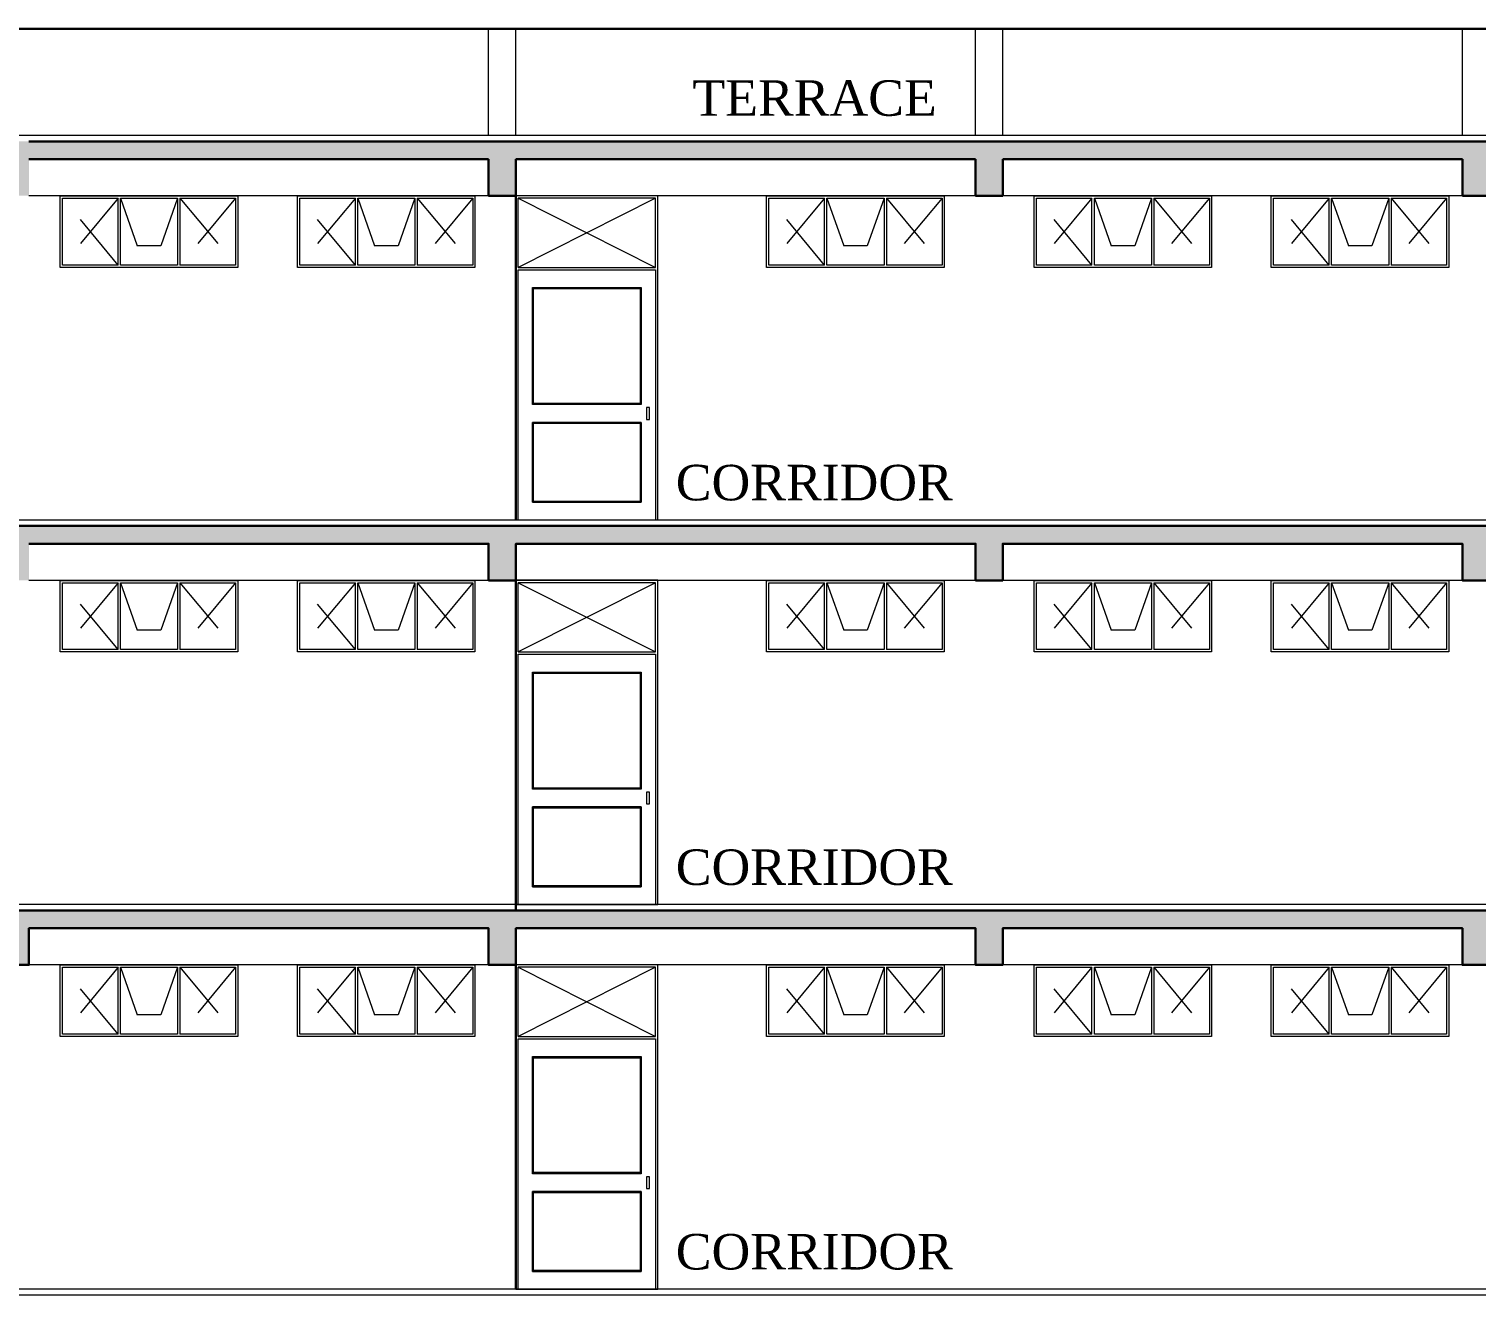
# Model space of a CAD drawing. Header units: metres. Extents: x 1545540 to 2027037, y 435419 to 693806.
# Drawn here: x 1981892 to 1994122, y 506841 to 517540 of the extents above; entities that cross this region are included whole.
import ezdxf

# ---------------------------------------------------------------- set-up
doc = ezdxf.new("R2010")
doc.units = ezdxf.units.M
doc.header["$LTSCALE"] = 1000
doc.linetypes.add('DASHED', pattern=[0.75, 0.5, -0.25])
for name, color, linetype, lineweight in [('coloum hatch', 254, 'Continuous', 9), ('Column', 252, 'Continuous', 30), ('Door', 54, 'Continuous', 13), ('elevation', 1, 'Continuous', 13), ('elevation-2', 1, 'Continuous', 5), ('FLOOR FINISH', 10, 'Continuous', 15), ('Hatch', 8, 'Continuous', 13), ('SLAB', 5, 'Continuous', 30), ('Ventilator', 6, 'DASHED', 18), ('Wall', 7, 'Continuous', 30), ('wall l', 7, 'Continuous', 20)]:
    doc.layers.add(name, color=color, linetype=linetype, lineweight=lineweight)
doc.layers.add('text', color=7, linetype='Continuous')
doc.styles.add('L120', font='simplex.shx', dxfattribs={"height": 1})

# ---------------------------------------------------------------- blocks, each defined once
blk = doc.blocks.new('Door')
at = {"layer": 'Door', "ltscale": 0.05}
for p, q in [((3648.704, 298.371), (3648.704, 301.111)), ((3648.704, 301.111), (3649.904, 301.111)), ((3649.904, 301.111), (3649.904, 298.371)), ((3648.724, 300.506), (3648.724, 301.091)), ((3648.724, 301.091), (3649.884, 301.091)), ((3648.724, 301.091), (3649.884, 300.506)), ((3649.884, 301.091), (3648.724, 300.506)), ((3649.884, 300.506), (3649.884, 301.091)), ((3649.904, 300.506), (3649.904, 301.071)), ((3649.884, 300.506), (3648.724, 300.506)), ((3649.884, 300.486), (3648.724, 300.486)), ((3649.764, 300.336), (3648.844, 300.336)), ((3648.844, 300.336), (3648.854, 300.326)), ((3649.754, 300.326), (3648.854, 300.326)), ((3649.754, 300.326), (3649.764, 300.336)), ((3648.854, 299.356), (3648.844, 299.346)), ((3648.844, 299.346), (3649.764, 299.346)), ((3648.854, 299.356), (3649.754, 299.356)), ((3649.754, 299.356), (3649.764, 299.346)), ((3648.844, 299.196), (3649.764, 299.196)), ((3648.854, 299.186), (3648.844, 299.196)), ((3648.854, 299.186), (3649.754, 299.186)), ((3649.754, 299.186), (3649.764, 299.196)), ((3648.854, 298.531), (3648.844, 298.521)), ((3649.764, 298.521), (3648.844, 298.521)), ((3649.754, 298.531), (3648.854, 298.531)), ((3649.754, 298.531), (3649.764, 298.521)), ((3649.904, 298.371), (3648.704, 298.371))]:
    blk.add_line(p, q, dxfattribs=at)
for points in [[(3648.724, 300.486), (3648.724, 298.371)], [(3649.884, 298.371), (3649.884, 300.486)], [(3648.844, 300.336), (3648.844, 299.346)], [(3648.854, 300.326), (3648.854, 299.356)], [(3649.754, 299.356), (3649.754, 300.326)], [(3649.764, 299.346), (3649.764, 300.336)], [(3648.844, 299.196), (3648.844, 298.521)], [(3648.854, 299.186), (3648.854, 298.531)], [(3649.754, 298.531), (3649.754, 299.186)], [(3649.764, 298.521), (3649.764, 299.196)]]:
    blk.add_lwpolyline(points, dxfattribs=at)
blk.add_lwpolyline([(3648.774, 299.321), (3648.799, 299.321), (3648.799, 299.221), (3648.774, 299.221)], close=True, dxfattribs=at)

msp = doc.modelspace()

# ---------------------------------------------------------------- hatches: boundary and pattern name
at = {"layer": 'Hatch', "ltscale": 0.05}
h = msp.add_hatch(dxfattribs=at)
h.set_pattern_fill('AR-CONC', color=256, scale=30, style=0)
h.set_pattern_definition([(130, (5654835.2, 949344.85), (-215.178055, -18.8256405), [22.5, -247.5]), (185, (5654835.2, 949344.85), (41.6254, 225.65764), [18, -198]), (79.5486, (5654817.26, 949343.28), (-173.552814, 206.831863), [19.122057, -210.342634]), (133.8158, (5654835.2, 949404.85), (-320.172315, -49.655704), [33.75, -371.25]), (83.3644, (5654808.5, 949400.7), (-280.398812, 292.23536), [28.683086, -315.5139]), (188.8158, (5654835.2, 949404.85), (-280.398583, 292.23558), [27, -297]), (159, (5654805.2, 949389.85), (-179.072116, -120.785667), [22.5, -247.5]), (214, (5654805.2, 949389.85), (-72.9946, 217.545013), [18, -198]), (108.5486, (5654790.27, 949379.78), (-252.066789, 96.759149), [19.122057, -210.342634]), (142.5, (5654835.2, 949344.85), (-3.6479566, 99.8681561), [0, -195.6, 0, -201, 0, -198.75]), (172.5, (5654835.2, 949344.85), (-78.9208612, 118.3235135), [0, -114.6, 0, -191.1, 0, -75.75]), (212.5, (5654902.1, 949344.85), (-160.1467308, -6.7664615), [0, -75, 0, -234, 0, -310.5]), (222.5, (5654932.1, 949344.85), (-174.955851, 30.0314947), [0, -97.5, 0, -155.4, 0, -220.5])])
h.paths.add_polyline_path([(1961087.1851, 516590.4103), (1981892.1851, 516590.4103), (1998352.1851, 516590.4103), (2002467.1851, 516590.4103), (2002467.1851, 516130.4103), (2002237.1851, 516130.4103), (2002237.1851, 516440.4103), (1998352.1851, 516440.4103), (1998352.1851, 516130.4103), (1998122.1851, 516130.4103), (1998122.1851, 516440.4103), (1994237.1851, 516440.4103), (1994237.1851, 516130.4103), (1994007.1851, 516130.4103), (1994007.1851, 516440.4103), (1990122.1851, 516440.4103), (1990122.1851, 516130.4103), (1989892.1851, 516130.4103), (1989892.1851, 516440.4103), (1986007.1851, 516440.4103), (1986007.1851, 516130.4103), (1985777.1851, 516130.4103), (1985777.1851, 516440.4103), (1981892.1851, 516440.4103), (1981892.1851, 516130.4103), (1981662.1851, 516130.4103), (1981662.1851, 516440.4103), (1977777.1851, 516440.4103), (1977777.1851, 516130.4103), (1977547.1851, 516130.4103), (1977547.1851, 516440.4103), (1973662.1851, 516440.4103), (1973662.1851, 516130.4103), (1973432.1851, 516130.4103), (1973432.1851, 516440.4103), (1969547.1851, 516440.4103), (1969547.1851, 516130.4103), (1969317.1851, 516130.4103), (1969317.1851, 516440.4103), (1965432.1851, 516440.4103), (1965432.1851, 516130.4103), (1965202.1851, 516130.4103), (1965202.1851, 516440.4103), (1961316.2869, 516440.4103), (1961316.2869, 516060.2694), (1961087.1851, 516060.2694)])
h = msp.add_hatch(dxfattribs=at)
h.set_pattern_fill('AR-CONC', color=256, scale=30, style=0)
h.set_pattern_definition([(130, (5654835.2, 962917.68), (-215.178055, -18.8256405), [22.5, -247.5]), (185, (5654835.2, 962917.68), (41.6254, 225.65764), [18, -198]), (79.5486, (5654817.26, 962916.11), (-173.552814, 206.831863), [19.122057, -210.342634]), (133.8158, (5654835.2, 962977.68), (-320.172315, -49.655704), [33.75, -371.25]), (83.3644, (5654808.5, 962973.54), (-280.398812, 292.23536), [28.683086, -315.5139]), (188.8158, (5654835.2, 962977.68), (-280.398583, 292.23558), [27, -297]), (159, (5654805.2, 962962.68), (-179.072116, -120.785667), [22.5, -247.5]), (214, (5654805.2, 962962.68), (-72.9946, 217.545013), [18, -198]), (108.5486, (5654790.27, 962952.62), (-252.066789, 96.759149), [19.122057, -210.342634]), (142.5, (5654835.2, 962917.68), (-3.6479566, 99.8681561), [0, -195.6, 0, -201, 0, -198.75]), (172.5, (5654835.2, 962917.68), (-78.9208612, 118.3235135), [0, -114.6, 0, -191.1, 0, -75.75]), (212.5, (5654902.1, 962917.68), (-160.1467308, -6.7664615), [0, -75, 0, -234, 0, -310.5]), (222.5, (5654932.1, 962917.68), (-174.955851, 30.0314947), [0, -97.5, 0, -155.4, 0, -220.5])])
h.paths.add_polyline_path([(1981892.1851, 513190.6183), (1981892.1851, 512880.6183), (1981662.1851, 512880.6183), (1981662.1851, 513190.6183), (1977777.1851, 513190.6183), (1977777.1851, 512880.6183), (1977547.1851, 512880.6183), (1977547.1851, 513190.6183), (1973662.1851, 513190.6183), (1973662.1851, 512880.6183), (1973432.1851, 512880.6183), (1973432.1851, 513190.6183), (1969547.1851, 513190.6183), (1969547.1851, 512880.6183), (1969317.1851, 512880.6183), (1969317.1851, 513190.6183), (1965432.1851, 513190.6183), (1965432.1851, 512880.6183), (1965202.1851, 512880.6183), (1965202.1851, 513190.6183), (1961317.1851, 513190.6183), (1961317.2081, 512810.4779), (1961087.2081, 512810.4779), (1961087.1851, 513340.6183), (1981892.1851, 513340.6183), (1998352.1851, 513340.6183), (2002467.1851, 513340.6183), (2002467.1851, 512880.6183), (2002237.1851, 512880.6183), (2002237.1851, 513190.6183), (1998352.1851, 513190.6183), (1998352.1851, 512880.6183), (1998122.1851, 512880.6183), (1998122.1851, 513190.6183), (1994237.1851, 513190.6183), (1994237.1851, 512880.6183), (1994007.1851, 512880.6183), (1994007.1851, 513190.6183), (1990122.1851, 513190.6183), (1990122.1851, 512880.6183), (1989892.1851, 512880.6183), (1989892.1851, 513190.6183), (1986007.1851, 513190.6183), (1986007.1851, 512880.6183), (1985777.1851, 512880.6183), (1985777.1851, 513190.6183)])
h = msp.add_hatch(dxfattribs=at)
h.set_pattern_fill('AR-CONC', color=256, scale=30, style=0)
h.set_pattern_definition([(130, (5654835.2, 959668.17), (-215.178055, -18.8256405), [22.5, -247.5]), (185, (5654835.2, 959668.17), (41.6254, 225.65764), [18, -198]), (79.5486, (5654817.26, 959666.6), (-173.552814, 206.831863), [19.122057, -210.342634]), (133.8158, (5654835.2, 959728.17), (-320.172315, -49.655704), [33.75, -371.25]), (83.3644, (5654808.5, 959724.03), (-280.398812, 292.23536), [28.683086, -315.5139]), (188.8158, (5654835.2, 959728.17), (-280.398583, 292.23558), [27, -297]), (159, (5654805.2, 959713.17), (-179.072116, -120.785667), [22.5, -247.5]), (214, (5654805.2, 959713.17), (-72.9946, 217.545013), [18, -198]), (108.5486, (5654790.27, 959703.1), (-252.066789, 96.759149), [19.122057, -210.342634]), (142.5, (5654835.2, 959668.17), (-3.6479566, 99.8681561), [0, -195.6, 0, -201, 0, -198.75]), (172.5, (5654835.2, 959668.17), (-78.9208612, 118.3235135), [0, -114.6, 0, -191.1, 0, -75.75]), (212.5, (5654902.1, 959668.17), (-160.1467308, -6.7664615), [0, -75, 0, -234, 0, -310.5]), (222.5, (5654932.1, 959668.17), (-174.955851, 30.0314947), [0, -97.5, 0, -155.4, 0, -220.5])])
h.paths.add_polyline_path([(1981892.1851, 509941.1075), (1981892.1851, 509631.1075), (1981662.1851, 509631.1075), (1981662.1851, 509941.1075), (1977777.1851, 509941.1075), (1977777.1851, 509631.1075), (1977547.1851, 509631.1075), (1977547.1851, 509941.1075), (1973662.1851, 509941.1075), (1973662.1851, 509631.1075), (1973432.1851, 509631.1075), (1973432.1851, 509941.1075), (1969547.1851, 509941.1075), (1969547.1851, 509631.1075), (1969317.1851, 509631.1075), (1969317.1851, 509941.1075), (1965432.1851, 509941.1075), (1965432.1851, 509631.1075), (1965202.1851, 509631.1075), (1965202.1851, 509941.1075), (1961317.1851, 509941.1075), (1961317.2081, 509560.9671), (1961087.2081, 509560.9671), (1961087.1851, 510091.1075), (1981892.1851, 510091.1075), (1998352.1851, 510091.1075), (2002467.1851, 510091.1075), (2002467.1851, 509631.1075), (2002237.1851, 509631.1075), (2002237.1851, 509941.1075), (1998352.1851, 509941.1075), (1998352.1851, 509631.1075), (1998122.1851, 509631.1075), (1998122.1851, 509941.1075), (1994237.1851, 509941.1075), (1994237.1851, 509631.1075), (1994007.1851, 509631.1075), (1994007.1851, 509941.1075), (1990122.1851, 509941.1075), (1990122.1851, 509631.1075), (1989892.1851, 509631.1075), (1989892.1851, 509941.1075), (1986007.1851, 509941.1075), (1986007.1851, 509631.1075), (1985777.1851, 509631.1075), (1985777.1851, 509941.1075)])

# ---------------------------------------------------------------- linework, layer by layer
at = {"layer": 'coloum hatch', "ltscale": 0.05}
for p, q in [((1985777.1851, 516640.4103), (1985777.1851, 517540.4103)), ((1986007.1851, 516640.4103), (1986007.1851, 517540.4103)), ((1989892.1851, 516640.4103), (1989892.1851, 517540.4103)), ((1990122.1851, 516640.4103), (1990122.1851, 517540.4103)), ((1994007.1851, 516640.4103), (1994007.1851, 517540.4103))]:
    msp.add_line(p, q, dxfattribs=at)
at = {"layer": 'Column', "ltscale": 0.05}
for p, q in [((1986007.1851, 513390.6183), (1986007.1851, 516130.4103)), ((1986007.1851, 510090.9671), (1986007.1851, 512880.6183)), ((1986007.1851, 506891.316), (1986007.1851, 509630.9671))]:
    msp.add_line(p, q, dxfattribs=at)
at = {"layer": 'elevation', "ltscale": 0.05}
for p, q in [((2002470.6673, 516640.4103), (1961317.1851, 516640.4103)), ((2018966.2869, 513390.6183), (1961086.287, 513390.6183)), ((2018966.2869, 510140.9671), (1961086.287, 510140.9671))]:
    msp.add_line(p, q, dxfattribs=at)
at = {"layer": 'elevation-2', "ltscale": 0.05}
for p, q in [((1985777.1851, 516130.4103), (1981892.1851, 516130.4103)), ((1989892.1851, 516130.4103), (1986007.1851, 516130.4103)), ((1994007.1851, 516130.4103), (1990122.1851, 516130.4103)), ((1985777.1851, 512880.6183), (1981892.1851, 512880.6183)), ((1989892.1851, 512880.6183), (1986007.1851, 512880.6183)), ((1994007.1851, 512880.6183), (1990122.1851, 512880.6183)), ((1985777.1851, 509630.9671), (1981892.1851, 509630.9671)), ((1989892.1851, 509630.9671), (1986007.1851, 509630.9671)), ((1994007.1851, 509630.9671), (1990122.1851, 509630.9671))]:
    msp.add_line(p, q, dxfattribs=at)
at = {"layer": 'FLOOR FINISH', "ltscale": 0.05}
for p, q in [((2018966.2869, 513390.7592), (1961086.287, 513390.7592)), ((2018966.2869, 510140.9671), (1961086.287, 510140.9671)), ((2018966.2869, 506891.316), (1956256.287, 506891.316))]:
    msp.add_line(p, q, dxfattribs=at)
at = {"layer": 'SLAB', "ltscale": 0.05}
for p, q in [((1998352.1851, 516590.4103), (1981892.1851, 516590.4103)), ((1985777.1851, 516440.4103), (1981892.1851, 516440.4103)), ((1985777.1851, 516130.4103), (1985777.1851, 516440.4103)), ((1989892.1851, 516440.4103), (1986007.1851, 516440.4103)), ((1986007.1851, 516130.4103), (1986007.1851, 516440.4103)), ((1989892.1851, 516130.4103), (1989892.1851, 516440.4103)), ((1994007.1851, 516440.4103), (1990122.1851, 516440.4103)), ((1990122.1851, 516130.4103), (1990122.1851, 516440.4103)), ((1994007.1851, 516130.4103), (1994007.1851, 516440.4103)), ((1986007.1851, 516130.4103), (1985777.1851, 516130.4103)), ((1990122.1851, 516130.4103), (1989892.1851, 516130.4103)), ((1994237.1851, 516130.4103), (1994007.1851, 516130.4103))]:
    msp.add_line(p, q, dxfattribs=at)
for points in [[(1961087.1851, 513340.6183), (1981892.1851, 513340.6183), (1998352.1851, 513340.6183), (2002467.1851, 513340.6183), (2002467.1851, 512880.6183), (2002237.1851, 512880.6183), (2002237.1851, 513190.6183), (1998352.1851, 513190.6183), (1998352.1851, 512880.6183), (1998122.1851, 512880.6183), (1998122.1851, 513190.6183), (1994237.1851, 513190.6183), (1994237.1851, 512880.6183), (1994007.1851, 512880.6183), (1994007.1851, 513190.6183), (1990122.1851, 513190.6183), (1990122.1851, 512880.6183), (1989892.1851, 512880.6183), (1989892.1851, 513190.6183), (1986007.1851, 513190.6183), (1986007.1851, 512880.6183), (1985777.1851, 512880.6183), (1985777.1851, 513190.6183), (1981892.1851, 513190.6183)], [(1961087.1851, 510090.9671), (1981892.1851, 510090.9671), (1998352.1851, 510090.9671)], [(1994237.1851, 509630.9671), (1994007.1851, 509630.9671), (1994007.1851, 509940.9671), (1990122.1851, 509940.9671), (1990122.1851, 509630.9671), (1989892.1851, 509630.9671), (1989892.1851, 509940.9671), (1986007.1851, 509940.9672), (1986007.1851, 509630.9671), (1985777.1851, 509630.9672), (1985777.1851, 509940.9671), (1981892.1851, 509940.9671), (1981892.1851, 509630.9671), (1981662.1851, 509630.9671)]]:
    msp.add_lwpolyline(points, dxfattribs=at)
at = {"layer": 'Ventilator', "linetype": 'Continuous'}
for p, q in [((1982176.2869, 516110.4103), (1982646.2869, 516110.4103)), ((1982176.2869, 515545.4103), (1982176.2869, 516110.4103)), ((1982646.2869, 515545.4103), (1982646.2869, 516110.4103)), ((1982666.2869, 516110.4103), (1983148.7869, 516110.4103)), ((1982666.2869, 515545.4103), (1982666.2869, 516110.4103)), ((1983148.7869, 516110.4103), (1983148.7869, 515545.4103)), ((1983168.7869, 516110.4103), (1983638.7869, 516110.4103)), ((1983168.7869, 516110.4103), (1983168.7869, 515545.4103)), ((1983638.7869, 516110.4103), (1983638.7869, 515545.4103)), ((1984181.2869, 516110.4103), (1984651.2869, 516110.4103)), ((1984181.2869, 515545.4103), (1984181.2869, 516110.4103)), ((1984651.2869, 515545.4103), (1984651.2869, 516110.4103)), ((1984671.2869, 516110.4103), (1985153.7869, 516110.4103)), ((1984671.2869, 515545.4103), (1984671.2869, 516110.4103)), ((1985153.7869, 516110.4103), (1985153.7869, 515545.4103)), ((1985173.7869, 516110.4103), (1985643.7869, 516110.4103)), ((1985173.7869, 516110.4103), (1985173.7869, 515545.4103)), ((1985643.7869, 516110.4103), (1985643.7869, 515545.4103)), ((1988146.2869, 516110.4103), (1988616.2869, 516110.4103)), ((1988146.2869, 515545.4103), (1988146.2869, 516110.4103)), ((1988616.2869, 515545.4103), (1988616.2869, 516110.4103)), ((1988636.2869, 516110.4103), (1989118.7869, 516110.4103)), ((1988636.2869, 515545.4103), (1988636.2869, 516110.4103)), ((1989118.7869, 516110.4103), (1989118.7869, 515545.4103)), ((1989138.7869, 516110.4103), (1989608.7869, 516110.4103)), ((1989138.7869, 516110.4103), (1989138.7869, 515545.4103)), ((1989608.7869, 516110.4103), (1989608.7869, 515545.4103)), ((1990406.2869, 516110.4103), (1990876.2869, 516110.4103)), ((1990406.2869, 515545.4103), (1990406.2869, 516110.4103)), ((1990876.2869, 515545.4103), (1990876.2869, 516110.4103)), ((1990896.2869, 516110.4103), (1991378.7869, 516110.4103)), ((1990896.2869, 515545.4103), (1990896.2869, 516110.4103)), ((1991378.7869, 516110.4103), (1991378.7869, 515545.4103)), ((1991398.7869, 516110.4103), (1991868.7869, 516110.4103)), ((1991398.7869, 516110.4103), (1991398.7869, 515545.4103)), ((1991868.7869, 516110.4103), (1991868.7869, 515545.4103)), ((1992411.2869, 516110.4103), (1992881.2869, 516110.4103)), ((1992411.2869, 515545.4103), (1992411.2869, 516110.4103)), ((1992881.2869, 515545.4103), (1992881.2869, 516110.4103)), ((1992901.2869, 516110.4103), (1993383.7869, 516110.4103)), ((1992901.2869, 515545.4103), (1992901.2869, 516110.4103)), ((1993383.7869, 516110.4103), (1993383.7869, 515545.4103)), ((1993403.7869, 516110.4103), (1993873.7869, 516110.4103)), ((1993403.7869, 516110.4103), (1993403.7869, 515545.4103)), ((1993873.7869, 516110.4103), (1993873.7869, 515545.4103)), ((1982646.2869, 515545.4103), (1982176.2869, 515545.4103)), ((1983148.7869, 515545.4103), (1982666.2869, 515545.4103)), ((1983638.7869, 515545.4103), (1983168.7869, 515545.4103)), ((1984651.2869, 515545.4103), (1984181.2869, 515545.4103)), ((1985153.7869, 515545.4103), (1984671.2869, 515545.4103)), ((1985643.7869, 515545.4103), (1985173.7869, 515545.4103)), ((1988616.2869, 515545.4103), (1988146.2869, 515545.4103)), ((1989118.7869, 515545.4103), (1988636.2869, 515545.4103)), ((1989608.7869, 515545.4103), (1989138.7869, 515545.4103)), ((1990876.2869, 515545.4103), (1990406.2869, 515545.4103)), ((1991378.7869, 515545.4103), (1990896.2869, 515545.4103)), ((1991868.7869, 515545.4103), (1991398.7869, 515545.4103)), ((1992881.2869, 515545.4103), (1992411.2869, 515545.4103)), ((1993383.7869, 515545.4103), (1992901.2869, 515545.4103)), ((1993873.7869, 515545.4103), (1993403.7869, 515545.4103)), ((1982176.2869, 512860.6183), (1982646.2869, 512860.6183)), ((1982176.2869, 512295.6183), (1982176.2869, 512860.6183)), ((1982646.2869, 512295.6183), (1982646.2869, 512860.6183)), ((1982666.2869, 512860.6183), (1983148.7869, 512860.6183)), ((1982666.2869, 512295.6183), (1982666.2869, 512860.6183)), ((1983148.7869, 512860.6183), (1983148.7869, 512295.6183)), ((1983168.7869, 512860.6183), (1983638.7869, 512860.6183)), ((1983168.7869, 512860.6183), (1983168.7869, 512295.6183)), ((1983638.7869, 512860.6183), (1983638.7869, 512295.6183)), ((1984181.2869, 512860.6183), (1984651.2869, 512860.6183)), ((1984181.2869, 512295.6183), (1984181.2869, 512860.6183)), ((1984651.2869, 512295.6183), (1984651.2869, 512860.6183)), ((1984671.2869, 512860.6183), (1985153.7869, 512860.6183)), ((1984671.2869, 512295.6183), (1984671.2869, 512860.6183)), ((1985153.7869, 512860.6183), (1985153.7869, 512295.6183)), ((1985173.7869, 512860.6183), (1985643.7869, 512860.6183)), ((1985173.7869, 512860.6183), (1985173.7869, 512295.6183)), ((1985643.7869, 512860.6183), (1985643.7869, 512295.6183)), ((1988146.2869, 512860.6183), (1988616.2869, 512860.6183)), ((1988146.2869, 512295.6183), (1988146.2869, 512860.6183)), ((1988616.2869, 512295.6183), (1988616.2869, 512860.6183)), ((1988636.2869, 512860.6183), (1989118.7869, 512860.6183)), ((1988636.2869, 512295.6183), (1988636.2869, 512860.6183)), ((1989118.7869, 512860.6183), (1989118.7869, 512295.6183)), ((1989138.7869, 512860.6183), (1989608.7869, 512860.6183)), ((1989138.7869, 512860.6183), (1989138.7869, 512295.6183)), ((1989608.7869, 512860.6183), (1989608.7869, 512295.6183)), ((1990406.2869, 512860.6183), (1990876.2869, 512860.6183)), ((1990406.2869, 512295.6183), (1990406.2869, 512860.6183)), ((1990876.2869, 512295.6183), (1990876.2869, 512860.6183)), ((1990896.2869, 512860.6183), (1991378.7869, 512860.6183)), ((1990896.2869, 512295.6183), (1990896.2869, 512860.6183)), ((1991378.7869, 512860.6183), (1991378.7869, 512295.6183)), ((1991398.7869, 512860.6183), (1991868.7869, 512860.6183)), ((1991398.7869, 512860.6183), (1991398.7869, 512295.6183)), ((1991868.7869, 512860.6183), (1991868.7869, 512295.6183)), ((1992411.2869, 512860.6183), (1992881.2869, 512860.6183)), ((1992411.2869, 512295.6183), (1992411.2869, 512860.6183)), ((1992881.2869, 512295.6183), (1992881.2869, 512860.6183)), ((1992901.2869, 512860.6183), (1993383.7869, 512860.6183)), ((1992901.2869, 512295.6183), (1992901.2869, 512860.6183)), ((1993383.7869, 512860.6183), (1993383.7869, 512295.6183)), ((1993403.7869, 512860.6183), (1993873.7869, 512860.6183)), ((1993403.7869, 512860.6183), (1993403.7869, 512295.6183)), ((1993873.7869, 512860.6183), (1993873.7869, 512295.6183)), ((1982646.2869, 512295.6183), (1982176.2869, 512295.6183)), ((1983148.7869, 512295.6183), (1982666.2869, 512295.6183)), ((1983638.7869, 512295.6183), (1983168.7869, 512295.6183)), ((1984651.2869, 512295.6183), (1984181.2869, 512295.6183)), ((1985153.7869, 512295.6183), (1984671.2869, 512295.6183)), ((1985643.7869, 512295.6183), (1985173.7869, 512295.6183)), ((1988616.2869, 512295.6183), (1988146.2869, 512295.6183)), ((1989118.7869, 512295.6183), (1988636.2869, 512295.6183)), ((1989608.7869, 512295.6183), (1989138.7869, 512295.6183)), ((1990876.2869, 512295.6183), (1990406.2869, 512295.6183)), ((1991378.7869, 512295.6183), (1990896.2869, 512295.6183)), ((1991868.7869, 512295.6183), (1991398.7869, 512295.6183)), ((1992881.2869, 512295.6183), (1992411.2869, 512295.6183)), ((1993383.7869, 512295.6183), (1992901.2869, 512295.6183)), ((1993873.7869, 512295.6183), (1993403.7869, 512295.6183)), ((1982176.2869, 509610.9671), (1982646.2869, 509610.9671)), ((1982176.2869, 509045.9671), (1982176.2869, 509610.9671)), ((1982646.2869, 509045.9671), (1982646.2869, 509610.9671)), ((1982666.2869, 509610.9671), (1983148.7869, 509610.9671)), ((1982666.2869, 509045.9671), (1982666.2869, 509610.9671)), ((1983148.7869, 509610.9671), (1983148.7869, 509045.9671)), ((1983168.7869, 509610.9671), (1983638.7869, 509610.9671)), ((1983168.7869, 509610.9671), (1983168.7869, 509045.9671)), ((1983638.7869, 509610.9671), (1983638.7869, 509045.9671)), ((1984181.2869, 509610.9671), (1984651.2869, 509610.9671)), ((1984181.2869, 509045.9671), (1984181.2869, 509610.9671)), ((1984651.2869, 509045.9671), (1984651.2869, 509610.9671)), ((1984671.2869, 509610.9671), (1985153.7869, 509610.9671)), ((1984671.2869, 509045.9671), (1984671.2869, 509610.9671)), ((1985153.7869, 509610.9671), (1985153.7869, 509045.9671)), ((1985173.7869, 509610.9671), (1985643.7869, 509610.9671)), ((1985173.7869, 509610.9671), (1985173.7869, 509045.9671)), ((1985643.7869, 509610.9671), (1985643.7869, 509045.9671)), ((1988146.2869, 509610.9671), (1988616.2869, 509610.9671)), ((1988146.2869, 509045.9671), (1988146.2869, 509610.9671)), ((1988616.2869, 509045.9671), (1988616.2869, 509610.9671)), ((1988636.2869, 509610.9671), (1989118.7869, 509610.9671)), ((1988636.2869, 509045.9671), (1988636.2869, 509610.9671)), ((1989118.7869, 509610.9671), (1989118.7869, 509045.9671)), ((1989138.7869, 509610.9671), (1989608.7869, 509610.9671)), ((1989138.7869, 509610.9671), (1989138.7869, 509045.9671)), ((1989608.7869, 509610.9671), (1989608.7869, 509045.9671)), ((1990406.2869, 509610.9671), (1990876.2869, 509610.9671)), ((1990406.2869, 509045.9671), (1990406.2869, 509610.9671)), ((1990876.2869, 509045.9671), (1990876.2869, 509610.9671)), ((1990896.2869, 509610.9671), (1991378.7869, 509610.9671)), ((1990896.2869, 509045.9671), (1990896.2869, 509610.9671)), ((1991378.7869, 509610.9671), (1991378.7869, 509045.9671)), ((1991398.7869, 509610.9671), (1991868.7869, 509610.9671)), ((1991398.7869, 509610.9671), (1991398.7869, 509045.9671)), ((1991868.7869, 509610.9671), (1991868.7869, 509045.9671)), ((1992411.2869, 509610.9671), (1992881.2869, 509610.9671)), ((1992411.2869, 509045.9671), (1992411.2869, 509610.9671)), ((1992881.2869, 509045.9671), (1992881.2869, 509610.9671)), ((1992901.2869, 509610.9671), (1993383.7869, 509610.9671)), ((1992901.2869, 509045.9671), (1992901.2869, 509610.9671)), ((1993383.7869, 509610.9671), (1993383.7869, 509045.9671)), ((1993403.7869, 509610.9671), (1993873.7869, 509610.9671)), ((1993403.7869, 509610.9671), (1993403.7869, 509045.9671)), ((1993873.7869, 509610.9671), (1993873.7869, 509045.9671)), ((1982646.2869, 509045.9671), (1982176.2869, 509045.9671)), ((1983148.7869, 509045.9671), (1982666.2869, 509045.9671)), ((1983638.7869, 509045.9671), (1983168.7869, 509045.9671)), ((1984651.2869, 509045.9671), (1984181.2869, 509045.9671)), ((1985153.7869, 509045.9671), (1984671.2869, 509045.9671)), ((1985643.7869, 509045.9671), (1985173.7869, 509045.9671)), ((1988616.2869, 509045.9671), (1988146.2869, 509045.9671)), ((1989118.7869, 509045.9671), (1988636.2869, 509045.9671)), ((1989608.7869, 509045.9671), (1989138.7869, 509045.9671)), ((1990876.2869, 509045.9671), (1990406.2869, 509045.9671)), ((1991378.7869, 509045.9671), (1990896.2869, 509045.9671)), ((1991868.7869, 509045.9671), (1991398.7869, 509045.9671)), ((1992881.2869, 509045.9671), (1992411.2869, 509045.9671)), ((1993383.7869, 509045.9671), (1992901.2869, 509045.9671)), ((1993873.7869, 509045.9671), (1993403.7869, 509045.9671))]:
    msp.add_line(p, q, dxfattribs=at)
at = {"layer": 'Ventilator'}
for p, q in [((1982646.2869, 516110.4103), (1982176.2869, 515545.4103)), ((1982646.2869, 515545.4103), (1982176.2869, 516110.4103)), ((1982666.2869, 516110.4103), (1982807.8082, 515708.4676)), ((1983148.7869, 516110.4103), (1983007.2657, 515708.4676)), ((1983168.7869, 516110.4103), (1983638.7869, 515545.4103)), ((1983638.7869, 516110.4103), (1983168.7869, 515545.4103)), ((1984651.2869, 516110.4103), (1984181.2869, 515545.4103)), ((1984651.2869, 515545.4103), (1984181.2869, 516110.4103)), ((1984671.2869, 516110.4103), (1984812.8082, 515708.4676)), ((1985153.7869, 516110.4103), (1985012.2657, 515708.4676)), ((1985173.7869, 516110.4103), (1985643.7869, 515545.4103)), ((1985643.7869, 516110.4103), (1985173.7869, 515545.4103)), ((1988616.2869, 516110.4103), (1988146.2869, 515545.4103)), ((1988616.2869, 515545.4103), (1988146.2869, 516110.4103)), ((1988636.2869, 516110.4103), (1988777.8082, 515708.4676)), ((1989118.7869, 516110.4103), (1988977.2657, 515708.4676)), ((1989138.7869, 516110.4103), (1989608.7869, 515545.4103)), ((1989608.7869, 516110.4103), (1989138.7869, 515545.4103)), ((1990876.2869, 516110.4103), (1990406.2869, 515545.4103)), ((1990876.2869, 515545.4103), (1990406.2869, 516110.4103)), ((1990896.2869, 516110.4103), (1991037.8082, 515708.4676)), ((1991378.7869, 516110.4103), (1991237.2657, 515708.4676)), ((1991398.7869, 516110.4103), (1991868.7869, 515545.4103)), ((1991868.7869, 516110.4103), (1991398.7869, 515545.4103)), ((1992881.2869, 516110.4103), (1992411.2869, 515545.4103)), ((1992881.2869, 515545.4103), (1992411.2869, 516110.4103)), ((1992901.2869, 516110.4103), (1993042.8082, 515708.4676)), ((1993383.7869, 516110.4103), (1993242.2657, 515708.4676)), ((1993403.7869, 516110.4103), (1993873.7869, 515545.4103)), ((1993873.7869, 516110.4103), (1993403.7869, 515545.4103)), ((1983007.2657, 515708.4676), (1982807.8082, 515708.4676)), ((1985012.2657, 515708.4676), (1984812.8082, 515708.4676)), ((1988977.2657, 515708.4676), (1988777.8082, 515708.4676)), ((1991237.2657, 515708.4676), (1991037.8082, 515708.4676)), ((1993242.2657, 515708.4676), (1993042.8082, 515708.4676)), ((1982646.2869, 512860.6183), (1982176.2869, 512295.6183)), ((1982646.2869, 512295.6183), (1982176.2869, 512860.6183)), ((1982666.2869, 512860.6183), (1982807.8082, 512458.6756)), ((1983148.7869, 512860.6183), (1983007.2657, 512458.6756)), ((1983168.7869, 512860.6183), (1983638.7869, 512295.6183)), ((1983638.7869, 512860.6183), (1983168.7869, 512295.6183)), ((1984651.2869, 512860.6183), (1984181.2869, 512295.6183)), ((1984651.2869, 512295.6183), (1984181.2869, 512860.6183)), ((1984671.2869, 512860.6183), (1984812.8082, 512458.6756)), ((1985153.7869, 512860.6183), (1985012.2657, 512458.6756)), ((1985173.7869, 512860.6183), (1985643.7869, 512295.6183)), ((1985643.7869, 512860.6183), (1985173.7869, 512295.6183)), ((1988616.2869, 512860.6183), (1988146.2869, 512295.6183)), ((1988616.2869, 512295.6183), (1988146.2869, 512860.6183)), ((1988636.2869, 512860.6183), (1988777.8082, 512458.6756)), ((1989118.7869, 512860.6183), (1988977.2657, 512458.6756)), ((1989138.7869, 512860.6183), (1989608.7869, 512295.6183)), ((1989608.7869, 512860.6183), (1989138.7869, 512295.6183)), ((1990876.2869, 512860.6183), (1990406.2869, 512295.6183)), ((1990876.2869, 512295.6183), (1990406.2869, 512860.6183)), ((1990896.2869, 512860.6183), (1991037.8082, 512458.6756)), ((1991378.7869, 512860.6183), (1991237.2657, 512458.6756)), ((1991398.7869, 512860.6183), (1991868.7869, 512295.6183)), ((1991868.7869, 512860.6183), (1991398.7869, 512295.6183)), ((1992881.2869, 512860.6183), (1992411.2869, 512295.6183)), ((1992881.2869, 512295.6183), (1992411.2869, 512860.6183)), ((1992901.2869, 512860.6183), (1993042.8082, 512458.6756)), ((1993383.7869, 512860.6183), (1993242.2657, 512458.6756)), ((1993403.7869, 512860.6183), (1993873.7869, 512295.6183)), ((1993873.7869, 512860.6183), (1993403.7869, 512295.6183)), ((1983007.2657, 512458.6756), (1982807.8082, 512458.6756)), ((1985012.2657, 512458.6756), (1984812.8082, 512458.6756)), ((1988977.2657, 512458.6756), (1988777.8082, 512458.6756)), ((1991237.2657, 512458.6756), (1991037.8082, 512458.6756)), ((1993242.2657, 512458.6756), (1993042.8082, 512458.6756)), ((1982646.2869, 509610.9671), (1982176.2869, 509045.9671)), ((1982646.2869, 509045.9671), (1982176.2869, 509610.9671)), ((1982666.2869, 509610.9671), (1982807.8082, 509209.0244)), ((1983148.7869, 509610.9671), (1983007.2657, 509209.0244)), ((1983168.7869, 509610.9671), (1983638.7869, 509045.9671)), ((1983638.7869, 509610.9671), (1983168.7869, 509045.9671)), ((1984651.2869, 509610.9671), (1984181.2869, 509045.9671)), ((1984651.2869, 509045.9671), (1984181.2869, 509610.9671)), ((1984671.2869, 509610.9671), (1984812.8082, 509209.0244)), ((1985153.7869, 509610.9671), (1985012.2657, 509209.0244)), ((1985173.7869, 509610.9671), (1985643.7869, 509045.9671)), ((1985643.7869, 509610.9671), (1985173.7869, 509045.9671)), ((1988616.2869, 509610.9671), (1988146.2869, 509045.9671)), ((1988616.2869, 509045.9671), (1988146.2869, 509610.9671)), ((1988636.2869, 509610.9671), (1988777.8082, 509209.0244)), ((1989118.7869, 509610.9671), (1988977.2657, 509209.0244)), ((1989138.7869, 509610.9671), (1989608.7869, 509045.9671)), ((1989608.7869, 509610.9671), (1989138.7869, 509045.9671)), ((1990876.2869, 509610.9671), (1990406.2869, 509045.9671)), ((1990876.2869, 509045.9671), (1990406.2869, 509610.9671)), ((1990896.2869, 509610.9671), (1991037.8082, 509209.0245)), ((1991378.7869, 509610.9671), (1991237.2657, 509209.0245)), ((1991398.7869, 509610.9671), (1991868.7869, 509045.9671)), ((1991868.7869, 509610.9671), (1991398.7869, 509045.9671)), ((1992881.2869, 509610.9671), (1992411.2869, 509045.9671)), ((1992881.2869, 509045.9671), (1992411.2869, 509610.9671)), ((1992901.2869, 509610.9671), (1993042.8082, 509209.0245)), ((1993383.7869, 509610.9671), (1993242.2657, 509209.0245)), ((1993403.7869, 509610.9671), (1993873.7869, 509045.9671)), ((1993873.7869, 509610.9671), (1993403.7869, 509045.9671)), ((1983007.2657, 509209.0244), (1982807.8082, 509209.0244)), ((1985012.2657, 509209.0244), (1984812.8082, 509209.0244)), ((1988977.2657, 509209.0244), (1988777.8082, 509209.0244)), ((1991237.2657, 509209.0245), (1991037.8082, 509209.0245)), ((1993242.2657, 509209.0245), (1993042.8082, 509209.0245))]:
    msp.add_line(p, q, dxfattribs=at)
at = {"layer": 'Ventilator', "linetype": 'Continuous'}
for points in [[(1982666.2869, 515525.4103), (1982156.2869, 515525.4103), (1982156.2869, 516130.4103), (1983656.2869, 516130.4103), (1983656.2869, 515525.4103), (1982666.2869, 515525.4103)], [(1984671.2869, 515525.4103), (1984161.2869, 515525.4103), (1984161.2869, 516130.4103), (1985661.2869, 516130.4103), (1985661.2869, 515525.4103), (1984671.2869, 515525.4103)], [(1988636.2869, 515525.4103), (1988126.2869, 515525.4103), (1988126.2869, 516130.4103), (1989626.2869, 516130.4103), (1989626.2869, 515525.4103), (1988636.2869, 515525.4103)], [(1990896.2869, 515525.4103), (1990386.2869, 515525.4103), (1990386.2869, 516130.4103), (1991886.2869, 516130.4103), (1991886.2869, 515525.4103), (1990896.2869, 515525.4103)], [(1992901.2869, 515525.4103), (1992391.2869, 515525.4103), (1992391.2869, 516130.4103), (1993891.2869, 516130.4103), (1993891.2869, 515525.4103), (1992901.2869, 515525.4103)], [(1982666.2869, 512275.6183), (1982156.2869, 512275.6183), (1982156.2869, 512880.6183), (1983656.2869, 512880.6183), (1983656.2869, 512275.6183), (1982666.2869, 512275.6183)], [(1984671.2869, 512275.6183), (1984161.2869, 512275.6183), (1984161.2869, 512880.6183), (1985661.2869, 512880.6183), (1985661.2869, 512275.6183), (1984671.2869, 512275.6183)], [(1988636.2869, 512275.6183), (1988126.2869, 512275.6183), (1988126.2869, 512880.6183), (1989626.2869, 512880.6183), (1989626.2869, 512275.6183), (1988636.2869, 512275.6183)], [(1990896.2869, 512275.6183), (1990386.2869, 512275.6183), (1990386.2869, 512880.6183), (1991886.2869, 512880.6183), (1991886.2869, 512275.6183), (1990896.2869, 512275.6183)], [(1992901.2869, 512275.6183), (1992391.2869, 512275.6183), (1992391.2869, 512880.6183), (1993891.2869, 512880.6183), (1993891.2869, 512275.6183), (1992901.2869, 512275.6183)], [(1982666.2869, 509025.9671), (1982156.2869, 509025.9671), (1982156.2869, 509630.9671), (1983656.2869, 509630.9671), (1983656.2869, 509025.9671), (1982666.2869, 509025.9671)], [(1984671.2869, 509025.9671), (1984161.2869, 509025.9671), (1984161.2869, 509630.9671), (1985661.2869, 509630.9671), (1985661.2869, 509025.9671), (1984671.2869, 509025.9671)], [(1988636.2869, 509025.9671), (1988126.2869, 509025.9671), (1988126.2869, 509630.9671), (1989626.2869, 509630.9671), (1989626.2869, 509025.9671), (1988636.2869, 509025.9671)], [(1990896.2869, 509025.9671), (1990386.2869, 509025.9671), (1990386.2869, 509630.9671), (1991886.2869, 509630.9671), (1991886.2869, 509025.9671), (1990896.2869, 509025.9671)], [(1992901.2869, 509025.9671), (1992391.2869, 509025.9671), (1992391.2869, 509630.9671), (1993891.2869, 509630.9671), (1993891.2869, 509025.9671), (1992901.2869, 509025.9671)]]:
    msp.add_lwpolyline(points, dxfattribs=at)
at = {"layer": 'Wall', "ltscale": 0.05}
msp.add_line((2002467.1851, 517540.4103), (1961087.1851, 517540.4103), dxfattribs=at)
at = {"layer": 'wall l', "ltscale": 0.05}
msp.add_line((2018966.2869, 506841.316), (1969547.1851, 506841.316), dxfattribs=at)

# ---------------------------------------------------------------- block references
at = {"layer": 'Door', "xscale": -999.9999998279076, "yscale": 999.9999998279076, "zscale": 999.9999998279076}
for p in [(5635910.7921, 215019.8833), (5635910.7921, 211770.0913), (5635910.7921, 208520.4401)]:
    msp.add_blockref('Door', p, dxfattribs=at)

# ---------------------------------------------------------------- texts
at = {"layer": 'text', "char_height": 300, "width": 4832.064043, "attachment_point": 1, "rotation": 0.00000001, "style": 'L120'}
for s, insert in [('\\pi1418.8;{\\fTimes New Roman|b0|i0|c0|p18;TERRACE}', (1986081.157, 517106.7191)), ('\\pi1277.6;{\\fTimes New Roman|b0|i0|c0|p18;CORRIDOR}', (1986081.1569, 513857.0679)), ('\\pi1277.6;{\\fTimes New Roman|b0|i0|c0|p18;CORRIDOR}', (1986081.157, 510607.2759)), ('\\pi1277.6;{\\fTimes New Roman|b0|i0|c0|p18;CORRIDOR}', (1986081.1569, 507357.6248))]:
    msp.add_mtext(s, dxfattribs=dict(at, insert=insert))

doc.saveas('drawing.dxf')
